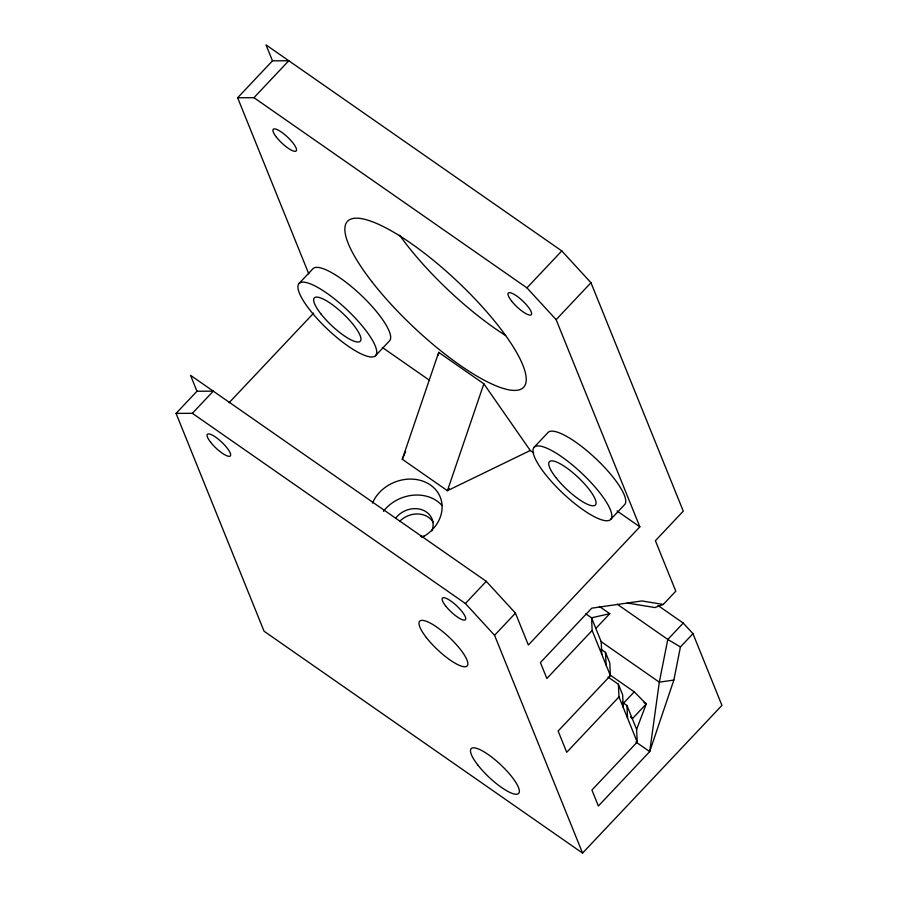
<?xml version="1.0" encoding="UTF-8"?>
<svg xmlns="http://www.w3.org/2000/svg" width="898" height="898" viewBox="0 0 898 898"><rect width="100%" height="100%" fill="white"/><g stroke="black" fill="none" stroke-linecap="round" stroke-linejoin="round"><path stroke-width="1.35" d="M438.404 355.137L438.707 352.364L483.854 383.805L530.258 450.493L533.681 452.884M622.359 702.281L626.95 705.48L636.615 729.389L637.221 742.062L591.928 790.06L598.371 806L649.692 751.615L673.859 680.067L680.437 646.942L692.964 633.674L683.232 623.077L657.953 605.465M530.258 450.493L447.417 490.701L402.27 459.26L438.707 352.364M483.854 383.805L447.417 490.701L449.337 488.669M636.615 729.389L646.257 703.998L634.246 691.819L610.135 675.015M402.27 459.26L405.627 451.638M237.633 97.77L272.476 60.84L288.786 60.75L253.943 97.68L237.633 97.77L308.789 273.879M176.064 413.394L196.965 391.247L213.275 391.158L192.374 413.316L176.064 413.394L264.068 631.215L582.566 853.1L721.936 705.39L692.964 633.674M299.113 283.409L313.043 268.637A52.6 13.762 43.3 0 1 360.917 294.993A52.6 13.762 43.3 0 1 389.451 340.948L375.51 355.72A52.6 13.762 43.3 0 1 309.844 309.967A52.6 13.762 43.3 0 1 326.58 292.995A52.6 13.762 43.3 0 1 375.51 355.72M229.069 402.742L313.66 313.099M253.943 97.68L526.946 287.865L561.789 250.935L590.974 282.724L683.277 511.164L655.394 540.708L675.79 591.176L663.263 604.444L654.911 607.564L627.343 603.052M196.965 391.247L190.533 375.308L486.278 581.343L515.463 613.132L528.35 645.011L639.847 526.845L556.131 319.654L590.974 282.724M534.187 447.182L548.128 432.409A52.6 13.762 43.3 0 1 595.991 458.766A52.6 13.762 43.3 0 1 624.537 504.721L610.595 519.493A52.6 13.762 43.3 0 1 544.929 473.74A52.6 13.762 43.3 0 1 561.665 456.768A52.6 13.762 43.3 0 1 610.595 519.493M192.374 413.316L465.377 603.501L486.278 581.343M582.566 853.1L494.562 635.29L515.463 613.132M585.788 613.828L591.535 617.824L592.152 630.497L546.86 678.495L540.416 662.567L591.737 608.17L641.902 600.942L663.263 604.444M595.834 628.454L609.764 613.682L599.426 606.476M600.897 649.153L605.488 652.363L609.787 662.982L610.393 675.655L558.129 731.039L566.717 752.288L618.98 696.904L618.363 684.231L608.025 677.025M623.1 703.628L634.246 691.819M683.232 623.077L667.798 639.443L659.312 682.166L649.692 751.615L635.896 741.995M609.764 613.682L591.535 617.824L601.2 641.733L601.806 654.406M673.859 680.067L659.312 682.166L600.717 641.34M680.437 646.942L667.798 639.443L617.24 604.219M561.789 250.935L266.044 44.9L272.476 60.84M382.335 347.447L429.525 380.314M617.016 510.94L639.847 526.845M643.956 702.393L646.257 703.998L632.315 718.77L630.475 716.896M526.946 287.865L556.131 319.654M465.377 603.501L494.562 635.29M618.363 684.231L622.662 694.861L623.279 707.523M592.152 630.497L610.393 675.655M618.98 696.904L637.221 742.062M626.95 705.48L627.567 718.153M605.488 652.363L606.105 665.025M395.659 518.258A21.036 17.646 -22 0 1 422.049 509.795A21.036 17.646 -22 0 1 431.859 530.909M399.498 521.547A21.036 17.646 -22 0 1 433.341 522.513M372.457 503.093A36.818 30.88 -22 0 1 430.468 485.021A36.818 30.88 -22 0 1 421.88 537.52M420.533 536.409A13.672 11.472 -22 0 1 424.013 536.308M383.412 511.321A36.818 30.88 -22 0 1 442.074 505.574M505.641 335.549A120.983 31.643 43.3 0 1 399.632 235.209M426.382 637.602A32.609 8.531 43.3 0 0 467.095 665.968A32.609 8.531 43.3 0 0 436.754 627.085A32.609 8.531 43.3 0 0 426.382 637.602M477.893 765.107A32.609 8.531 43.3 0 0 518.606 793.473A32.609 8.531 43.3 0 0 488.276 754.578A32.609 8.531 43.3 0 0 477.893 765.107M372.333 282.264A120.983 31.643 43.3 0 0 523.388 387.498A120.983 31.643 43.3 0 0 410.835 243.235A120.983 31.643 43.3 0 0 372.333 282.264M511.557 300.998A15.782 4.131 43.3 0 0 531.257 314.727A15.782 4.131 43.3 0 0 516.575 295.902A15.782 4.131 43.3 0 0 511.557 300.998M276.472 137.226A15.782 4.131 43.3 0 0 296.172 150.954A15.782 4.131 43.3 0 0 281.489 132.129A15.782 4.131 43.3 0 0 276.472 137.226M210.603 442.231A15.782 4.131 43.3 0 0 230.303 455.959A15.782 4.131 43.3 0 0 215.621 437.146A15.782 4.131 43.3 0 0 210.603 442.231M445.689 606.004A15.782 4.131 43.3 0 0 465.389 619.732A15.782 4.131 43.3 0 0 450.706 600.919A15.782 4.131 43.3 0 0 445.689 606.004M320.833 313.806A31.565 8.25 43.3 0 0 360.233 341.251A31.565 8.25 43.3 0 0 330.868 303.625A31.565 8.25 43.3 0 0 320.833 313.806M555.907 477.579A31.565 8.25 43.3 0 0 595.318 505.035A31.565 8.25 43.3 0 0 565.953 467.398A31.565 8.25 43.3 0 0 555.907 477.579"/></g></svg>
